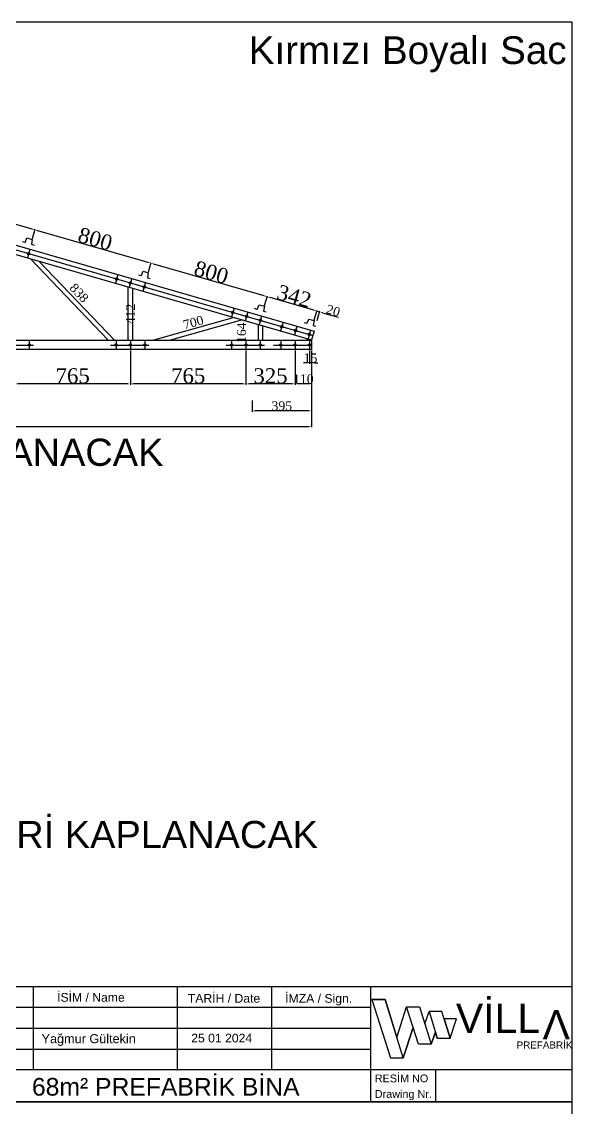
# Model space of a CAD drawing. Header units: millimetres. Extents: x 204298 to 220821, y -217696 to -203281.
# Drawn here: x 217176 to 220821, y -210581 to -203379 of the extents above; entities that cross this region are included whole.
import ezdxf
from ezdxf.enums import TextEntityAlignment as Align

# ---------------------------------------------------------------- set-up
doc = ezdxf.new("R2010")
doc.units = ezdxf.units.MM
doc.header["$MEASUREMENT"] = 0
for name, color, linetype in [('1', 250, 'Continuous'), ('Block1', 255, 'Continuous'), ('ÖLÇÜLENDİRME', 121, 'Continuous')]:
    doc.layers.add(name, color=color, linetype=linetype)
doc.styles.add('133', font='times.ttf')
doc.styles.get("Standard").update_dxf_attribs({"font": 'arial.ttf'})
doc.dimstyles.new('MAKAS', dxfattribs={"dimscale": 20, "dimtxt": 1.3, "dimasz": 1, "dimexe": 0.3, "dimexo": 0.3, "dimgap": 0.1, "dimtad": 1, "dimrnd": 1, "dimzin": 12, "dimdsep": 46, "dimlunit": 6, "dimtxsty": '133', "dimcen": 0.8, "dimdle": 0.0005, "dimclrd": 4, "dimclre": 6, "dimclrt": 2, "dimazin": 3, "dimtfac": 1, "dimtmove": 0, "dimatfit": 2, "dimldrblk": 'DOTSMALL', "dimfxl": 0, "dimtolj": 1, "dimtzin": 0, "dimarcsym": 0})
doc.dimstyles.new('makas 1', dxfattribs={"dimscale": 20, "dimtxt": 3, "dimasz": 1.2, "dimexe": 0.3, "dimexo": 0.3, "dimgap": 0.1, "dimtad": 1, "dimrnd": 1, "dimzin": 12, "dimdsep": 46, "dimlunit": 6, "dimtxsty": '133', "dimblk": 'NONE', "dimcen": 0.8, "dimdle": 0.0005, "dimse1": 1, "dimse2": 1, "dimsd1": 1, "dimsd2": 1, "dimclrd": 105, "dimclre": 42, "dimclrt": 2, "dimazin": 3, "dimtfac": 1, "dimtmove": 0, "dimatfit": 2, "dimldrblk": 'NONE', "dimfxl": 0, "dimtolj": 1, "dimtzin": 0, "dimarcsym": 0})

# ---------------------------------------------------------------- blocks, each defined once
blk = doc.blocks.new('*D7237')
at = {"layer": 'Defpoints', "color": 0}
for p in [(219095.6, -205671.7), (211175.6, -205694.4), (219095.6, -206061.5)]:
    blk.add_point(p, dxfattribs=at)
at = {"layer": 'ÖLÇÜLENDİRME', "color": 6, "lineweight": -2, "ltscale": 0.5}
for p, q in [((219095.6, -205677.7), (219095.6, -206067.5)), ((211175.6, -205700.4), (211175.6, -206067.5))]:
    blk.add_line(p, q, dxfattribs=at)
at = {"layer": 'ÖLÇÜLENDİRME', "color": 4, "lineweight": -2, "ltscale": 0.5}
blk.add_line((211195.6, -206061.5), (219075.6, -206061.5), dxfattribs=at)
at = {"layer": 'ÖLÇÜLENDİRME', "color": 4}
for points in [[(211195.6, -206058.2), (211195.6, -206064.9), (211175.6, -206061.5)], [(219075.6, -206064.9), (219075.6, -206058.2), (219095.6, -206061.5)]]:
    blk.add_solid(points, dxfattribs=at)
at = {"layer": 'ÖLÇÜLENDİRME', "color": 2, "insert": (215135.6, -206008.6), "char_height": 100, "attachment_point": 5, "style": '133'}
blk.add_mtext('\\A1;7.920', dxfattribs=at)
blk = doc.blocks.new('_DotSmall')
at = {"color": 0, "linetype": 'ByBlock', "const_width": 0.5}
blk.add_lwpolyline([(-0.0625, 0, 1), (0.0625, 0, 1)], format="xyb", close=True, dxfattribs=at)
blk = doc.blocks.new('*D7248')
at = {"layer": 'Defpoints', "color": 0}
for p in [(219080.6, -205551.9), (219095.6, -205551.9), (219080.6, -205640.9)]:
    blk.add_point(p, dxfattribs=at)
at = {"layer": 'ÖLÇÜLENDİRME', "color": 6, "lineweight": -2, "ltscale": 0.5}
for p, q in [((219080.6, -205557.9), (219080.6, -205646.9)), ((219095.6, -205557.9), (219095.6, -205646.9))]:
    blk.add_line(p, q, dxfattribs=at)
at = {"layer": 'ÖLÇÜLENDİRME', "color": 4, "lineweight": -2, "ltscale": 0.5}
for p, q in [((219060.6, -205640.9), (219040.6, -205640.9)), ((219095.6, -205640.9), (219080.6, -205640.9)), ((219115.6, -205640.9), (219135.6, -205640.9))]:
    blk.add_line(p, q, dxfattribs=at)
at = {"layer": 'ÖLÇÜLENDİRME', "color": 4}
for points in [[(219060.6, -205644.2), (219060.6, -205637.6), (219080.6, -205640.9)], [(219115.6, -205637.6), (219115.6, -205644.2), (219095.6, -205640.9)]]:
    blk.add_solid(points, dxfattribs=at)
at = {"layer": 'ÖLÇÜLENDİRME', "color": 2, "insert": (219088.1, -205608.4), "char_height": 60, "attachment_point": 5, "style": '133'}
blk.add_mtext('\\A1;15', dxfattribs=at)
blk = doc.blocks.new('*D7249')
at = {"layer": 'Defpoints', "color": 0}
for p in [(218985.6, -205551.9), (219095.6, -205551.9), (218985.6, -205779.5)]:
    blk.add_point(p, dxfattribs=at)
at = {"layer": 'ÖLÇÜLENDİRME', "color": 6, "lineweight": -2, "ltscale": 0.5}
for p, q in [((218985.6, -205557.9), (218985.6, -205785.5)), ((219095.6, -205557.9), (219095.6, -205785.5))]:
    blk.add_line(p, q, dxfattribs=at)
at = {"layer": 'ÖLÇÜLENDİRME', "color": 4, "lineweight": -2, "ltscale": 0.5}
blk.add_line((219075.6, -205779.5), (219005.6, -205779.5), dxfattribs=at)
at = {"layer": 'ÖLÇÜLENDİRME', "color": 4}
for points in [[(219005.6, -205776.2), (219005.6, -205782.9), (218985.6, -205779.5)], [(219075.6, -205782.9), (219075.6, -205776.2), (219095.6, -205779.5)]]:
    blk.add_solid(points, dxfattribs=at)
at = {"layer": 'ÖLÇÜLENDİRME', "color": 2, "insert": (219040.6, -205747.1), "char_height": 60, "attachment_point": 5, "style": '133'}
blk.add_mtext('\\A1;110', dxfattribs=at)
blk = doc.blocks.new('*D7250')
at = {"layer": 'Defpoints', "color": 0}
for p in [(218660.6, -205551.9), (218985.6, -205551.9), (218660.6, -205779.5)]:
    blk.add_point(p, dxfattribs=at)
at = {"layer": 'ÖLÇÜLENDİRME', "color": 6, "lineweight": -2, "ltscale": 0.5}
for p, q in [((218660.6, -205557.9), (218660.6, -205785.5)), ((218985.6, -205557.9), (218985.6, -205785.5))]:
    blk.add_line(p, q, dxfattribs=at)
at = {"layer": 'ÖLÇÜLENDİRME', "color": 4, "lineweight": -2, "ltscale": 0.5}
blk.add_line((218965.6, -205779.5), (218680.6, -205779.5), dxfattribs=at)
at = {"layer": 'ÖLÇÜLENDİRME', "color": 4}
for points in [[(218680.6, -205776.2), (218680.6, -205782.9), (218660.6, -205779.5)], [(218965.6, -205782.9), (218965.6, -205776.2), (218985.6, -205779.5)]]:
    blk.add_solid(points, dxfattribs=at)
at = {"layer": 'ÖLÇÜLENDİRME', "color": 2, "insert": (218823.1, -205726.8), "char_height": 100, "attachment_point": 5, "style": '133'}
blk.add_mtext('\\A1;325', dxfattribs=at)
blk = doc.blocks.new('*D7251')
at = {"layer": 'Defpoints', "color": 0}
for p in [(217895.6, -205551.9), (218660.6, -205551.9), (217895.6, -205779.5)]:
    blk.add_point(p, dxfattribs=at)
at = {"layer": 'ÖLÇÜLENDİRME', "color": 6, "lineweight": -2, "ltscale": 0.5}
for p, q in [((217895.6, -205557.9), (217895.6, -205785.5)), ((218660.6, -205557.9), (218660.6, -205785.5))]:
    blk.add_line(p, q, dxfattribs=at)
at = {"layer": 'ÖLÇÜLENDİRME', "color": 4, "lineweight": -2, "ltscale": 0.5}
blk.add_line((218640.6, -205779.5), (217915.6, -205779.5), dxfattribs=at)
at = {"layer": 'ÖLÇÜLENDİRME', "color": 4}
for points in [[(217915.6, -205776.2), (217915.6, -205782.9), (217895.6, -205779.5)], [(218640.6, -205782.9), (218640.6, -205776.2), (218660.6, -205779.5)]]:
    blk.add_solid(points, dxfattribs=at)
at = {"layer": 'ÖLÇÜLENDİRME', "color": 2, "insert": (218278.1, -205726.6), "char_height": 100, "attachment_point": 5, "style": '133'}
blk.add_mtext('\\A1;765', dxfattribs=at)
blk = doc.blocks.new('*D7252')
at = {"layer": 'Defpoints', "color": 0}
for p in [(217130.6, -205551.9), (217895.6, -205551.9), (217130.6, -205779.5)]:
    blk.add_point(p, dxfattribs=at)
at = {"layer": 'ÖLÇÜLENDİRME', "color": 6, "lineweight": -2, "ltscale": 0.5}
for p, q in [((217130.6, -205557.9), (217130.6, -205785.5)), ((217895.6, -205557.9), (217895.6, -205785.5))]:
    blk.add_line(p, q, dxfattribs=at)
at = {"layer": 'ÖLÇÜLENDİRME', "color": 4, "lineweight": -2, "ltscale": 0.5}
blk.add_line((217875.6, -205779.5), (217150.6, -205779.5), dxfattribs=at)
at = {"layer": 'ÖLÇÜLENDİRME', "color": 4}
for points in [[(217150.6, -205776.2), (217150.6, -205782.9), (217130.6, -205779.5)], [(217875.6, -205782.9), (217875.6, -205776.2), (217895.6, -205779.5)]]:
    blk.add_solid(points, dxfattribs=at)
at = {"layer": 'ÖLÇÜLENDİRME', "color": 2, "insert": (217513.1, -205726.6), "char_height": 100, "attachment_point": 5, "style": '133'}
blk.add_mtext('\\A1;765', dxfattribs=at)
blk = doc.blocks.new('*D7255')
at = {"layer": 'Defpoints', "color": 0}
for p in [(218700.6, -205883.9), (219095.6, -205883.9), (218700.6, -205958.4)]:
    blk.add_point(p, dxfattribs=at)
at = {"layer": 'ÖLÇÜLENDİRME', "color": 6, "lineweight": -2, "ltscale": 0.5}
for p, q in [((218700.6, -205889.9), (218700.6, -205964.4)), ((219095.6, -205889.9), (219095.6, -205964.4))]:
    blk.add_line(p, q, dxfattribs=at)
at = {"layer": 'ÖLÇÜLENDİRME', "color": 4, "lineweight": -2, "ltscale": 0.5}
blk.add_line((219075.6, -205958.4), (218720.6, -205958.4), dxfattribs=at)
at = {"layer": 'ÖLÇÜLENDİRME', "color": 4}
for points in [[(218720.6, -205955), (218720.6, -205961.7), (218700.6, -205958.4)], [(219075.6, -205961.7), (219075.6, -205955), (219095.6, -205958.4)]]:
    blk.add_solid(points, dxfattribs=at)
at = {"layer": 'ÖLÇÜLENDİRME', "color": 2, "insert": (218898.1, -205925.8), "char_height": 60, "attachment_point": 5, "style": '133'}
blk.add_mtext('\\A1;395', dxfattribs=at)
blk = doc.blocks.new('*D7256')
at = {"layer": 'Defpoints', "color": 0}
for p in [(218755.6, -205358.3), (218663.5, -205521.9), (218755.6, -205521.9)]:
    blk.add_point(p, dxfattribs=at)
at = {"layer": 'Block1', "color": 2, "insert": (218631.1, -205440.1), "char_height": 60, "attachment_point": 5, "rotation": 89.99996, "style": '133'}
blk.add_mtext('\\A1;164', dxfattribs=at)
blk = doc.blocks.new('_None')
blk = doc.blocks.new('*D7257')
at = {"layer": 'Defpoints', "color": 0}
for p in [(218657.7, -205308.5), (218664.4, -205332), (217990.6, -205521.9)]:
    blk.add_point(p, dxfattribs=at)
at = {"layer": 'Block1', "color": 2, "insert": (218312.1, -205372.2), "char_height": 60, "attachment_point": 5, "rotation": 15.74693, "style": '133'}
blk.add_mtext('\\A1;700', dxfattribs=at)
blk = doc.blocks.new('*D7258')
at = {"layer": 'Defpoints', "color": 0}
for p in [(217895.6, -205110.4), (217928.2, -205110.4), (217895.6, -205521.9)]:
    blk.add_point(p, dxfattribs=at)
at = {"layer": 'Block1', "color": 2, "insert": (217896.2, -205316.2), "char_height": 60, "attachment_point": 5, "rotation": 90, "style": '133'}
blk.add_mtext('\\A1;412', dxfattribs=at)
blk = doc.blocks.new('*D7259')
at = {"layer": 'Defpoints', "color": 0}
for p in [(217221.9, -204916.3), (217242.9, -204896.3), (217800.6, -205521.9)]:
    blk.add_point(p, dxfattribs=at)
at = {"layer": 'Block1', "color": 2, "insert": (217555.7, -205176.7), "char_height": 60, "attachment_point": 5, "rotation": 313.69668, "style": '133'}
blk.add_mtext('\\A1;838', dxfattribs=at)
blk = doc.blocks.new('omega')
at = {"layer": 'Block1', "color": 1}
for p, q in [((32355.1, 6698), (32337.8, 6703.1)), ((32355.1, 6698), (32368.3, 6728.5)), ((32368.3, 6728.5), (32402.8, 6718.3)), ((32402.8, 6718.3), (32397.3, 6685.5)), ((32397.3, 6685.5), (32414.5, 6680.4))]:
    blk.add_line(p, q, dxfattribs=at)
blk = doc.blocks.new('*D7268')
at = {"layer": 'Defpoints', "color": 0}
for p in [(218800.8, -205201.7), (218782.6, -205264.8), (219111.7, -205359.6)]:
    blk.add_point(p, dxfattribs=at)
at = {"layer": 'ÖLÇÜLENDİRME', "color": 6, "lineweight": -2, "ltscale": 0.5}
for p, q in [((218784.2, -205259), (218802.4, -205195.9)), ((219113.3, -205353.9), (219131.5, -205290.7))]:
    blk.add_line(p, q, dxfattribs=at)
at = {"layer": 'ÖLÇÜLENDİRME', "color": 4, "lineweight": -2, "ltscale": 0.5}
blk.add_line((219110.6, -205291), (218820, -205207.2), dxfattribs=at)
at = {"layer": 'ÖLÇÜLENDİRME', "color": 4}
for points in [[(218820.9, -205204), (218819.1, -205210.4), (218800.8, -205201.7)], [(219109.7, -205294.2), (219111.6, -205287.8), (219129.9, -205296.5)]]:
    blk.add_solid(points, dxfattribs=at)
at = {"layer": 'ÖLÇÜLENDİRME', "color": 2, "insert": (218979.9, -205198.4), "char_height": 100, "attachment_point": 5, "rotation": 343.9236, "style": '133'}
blk.add_mtext('\\A1;342', dxfattribs=at)
blk = doc.blocks.new('*D7269')
at = {"layer": 'Defpoints', "color": 0}
for p in [(219149.1, -205302), (219111.7, -205359.6), (219130.9, -205365.2)]:
    blk.add_point(p, dxfattribs=at)
at = {"layer": 'ÖLÇÜLENDİRME', "color": 4, "lineweight": -2, "ltscale": 0.5}
for p, q in [((219110.6, -205291), (219091.4, -205285.4)), ((219129.9, -205296.5), (219149.1, -205302)), ((219168.3, -205307.6), (219271.6, -205337.4))]:
    blk.add_line(p, q, dxfattribs=at)
at = {"layer": 'ÖLÇÜLENDİRME', "color": 6, "lineweight": -2, "ltscale": 0.5}
for p, q in [((219113.3, -205353.9), (219131.5, -205290.7)), ((219132.6, -205359.4), (219150.7, -205296.3))]:
    blk.add_line(p, q, dxfattribs=at)
at = {"layer": 'ÖLÇÜLENDİRME', "color": 4}
for points in [[(219109.7, -205294.2), (219111.6, -205287.8), (219129.9, -205296.5)], [(219169.2, -205304.4), (219167.4, -205310.8), (219149.1, -205302)]]:
    blk.add_solid(points, dxfattribs=at)
at = {"layer": 'ÖLÇÜLENDİRME', "color": 2, "insert": (219238.6, -205294.1), "char_height": 60, "attachment_point": 5, "rotation": 343.9236, "style": '133'}
blk.add_mtext('\\A1;20', dxfattribs=at)
blk = doc.blocks.new('*D7270')
at = {"layer": 'Defpoints', "color": 0}
for p in [(218032.1, -204980.1), (218013.9, -205043.3), (218782.6, -205264.8)]:
    blk.add_point(p, dxfattribs=at)
at = {"layer": 'ÖLÇÜLENDİRME', "color": 6, "lineweight": -2, "ltscale": 0.5}
for p, q in [((218015.5, -205037.5), (218033.7, -204974.4)), ((218784.2, -205259), (218802.4, -205195.9))]:
    blk.add_line(p, q, dxfattribs=at)
at = {"layer": 'ÖLÇÜLENDİRME', "color": 4, "lineweight": -2, "ltscale": 0.5}
blk.add_line((218781.6, -205196.1), (218051.3, -204985.7), dxfattribs=at)
at = {"layer": 'ÖLÇÜLENDİRME', "color": 4}
for points in [[(218052.2, -204982.5), (218050.4, -204988.9), (218032.1, -204980.1)], [(218780.6, -205199.3), (218782.5, -205192.9), (218800.8, -205201.7)]]:
    blk.add_solid(points, dxfattribs=at)
at = {"layer": 'ÖLÇÜLENDİRME', "color": 2, "insert": (218431, -205040.2), "char_height": 100, "attachment_point": 5, "rotation": 343.9236, "style": '133'}
blk.add_mtext('\\A1;800', dxfattribs=at)
blk = doc.blocks.new('*D7271')
at = {"layer": 'Defpoints', "color": 0}
for p in [(217263.3, -204758.6), (217245.2, -204821.7), (218013.9, -205043.3)]:
    blk.add_point(p, dxfattribs=at)
at = {"layer": 'ÖLÇÜLENDİRME', "color": 6, "lineweight": -2, "ltscale": 0.5}
for p, q in [((217246.8, -204816), (217265, -204752.8)), ((218015.5, -205037.5), (218033.7, -204974.4))]:
    blk.add_line(p, q, dxfattribs=at)
at = {"layer": 'ÖLÇÜLENDİRME', "color": 4, "lineweight": -2, "ltscale": 0.5}
blk.add_line((218012.8, -204974.6), (217282.6, -204764.1), dxfattribs=at)
at = {"layer": 'ÖLÇÜLENDİRME', "color": 4}
for points in [[(217283.5, -204760.9), (217281.6, -204767.3), (217263.3, -204758.6)], [(218011.9, -204977.8), (218013.8, -204971.4), (218032.1, -204980.1)]]:
    blk.add_solid(points, dxfattribs=at)
at = {"layer": 'ÖLÇÜLENDİRME', "color": 2, "insert": (217662.3, -204818.7), "char_height": 100, "attachment_point": 5, "rotation": 343.9236, "style": '133'}
blk.add_mtext('\\A1;800', dxfattribs=at)
blk = doc.blocks.new('*D7272')
at = {"layer": 'Defpoints', "color": 0}
for p in [(216476.4, -204600.2), (216494.6, -204537.1), (217245.2, -204821.7)]:
    blk.add_point(p, dxfattribs=at)
at = {"layer": 'ÖLÇÜLENDİRME', "color": 6, "lineweight": -2, "ltscale": 0.5}
for p, q in [((216478.1, -204594.4), (216496.3, -204531.3)), ((217246.8, -204816), (217265, -204752.8))]:
    blk.add_line(p, q, dxfattribs=at)
at = {"layer": 'ÖLÇÜLENDİRME', "color": 4, "lineweight": -2, "ltscale": 0.5}
blk.add_line((217244.1, -204753.1), (216513.8, -204542.6), dxfattribs=at)
at = {"layer": 'ÖLÇÜLENDİRME', "color": 4}
for points in [[(216514.8, -204539.4), (216512.9, -204545.8), (216494.6, -204537.1)], [(217243.2, -204756.3), (217245.1, -204749.9), (217263.3, -204758.6)]]:
    blk.add_solid(points, dxfattribs=at)
at = {"layer": 'ÖLÇÜLENDİRME', "color": 2, "insert": (216893.6, -204597.1), "char_height": 100, "attachment_point": 5, "rotation": 343.9236, "style": '133'}
blk.add_mtext('\\A1;800', dxfattribs=at)

msp = doc.modelspace()

# ---------------------------------------------------------------- linework, layer by layer
at = {"linetype": 'Continuous', "lineweight": 25}
msp.add_line((220819.065, -210327.204), (216074.239, -210327.204), dxfattribs=at)
at = {"color": 254, "linetype": 'Continuous', "lineweight": 25, "ltscale": 1}
for p, q in [((220819.065, -210327.204), (219485.384, -210327.204)), ((219916.538, -210327.204), (219916.538, -210537.41))]:
    msp.add_line(p, q, dxfattribs=at)
at = {"color": 2}
for points in [[(209922.706, -203379.081), (220819.065, -203379.081), (220819.065, -210537.41), (209922.706, -210537.41)], [(216074.239, -209773.214), (220819.065, -209773.214), (220819.065, -210537.41), (216074.239, -210537.41)], [(209922.706, -210537.41), (220819.065, -210537.41), (220819.065, -217695.739), (209922.706, -217695.739)]]:
    msp.add_lwpolyline(points, close=True, dxfattribs=at)
msp.add_lwpolyline([(219495.05, -209861.025), (219616.737, -210247.397), (219701.468, -210247.397), (219581.786, -209861.025), (219495.05, -209861.025), (219581.786, -209861.025), (219659.433, -210111.693), (219723.71, -209909.348), (219810.559, -209909.348), (219887.876, -210157.028), (219802.086, -210157.028), (219767.025, -210046.228), (219701.468, -210247.397), (219767.025, -210046.228), (219723.71, -209909.348), (219810.559, -209909.348), (219845.377, -210020.884), (219873.048, -209938.985), (219927.065, -210115.748), (219915.246, -210077.075), (219887.876, -210157.028), (219915.246, -210077.075), (219927.065, -210115.748), (220013.914, -210115.748), (220055.22, -209988.733), (219972.817, -209988.733), (220013.914, -210115.748), (219956.72, -209938.985), (219873.048, -209938.985)])
at = {"layer": '1', "color": 7, "linetype": 'Continuous', "lineweight": 25, "ltscale": 1}
msp.add_line((219485.384, -209773.214), (219485.384, -210537.41), dxfattribs=at)
at = {"layer": '1', "color": 254, "linetype": 'Continuous', "lineweight": 25, "ltscale": 1, "flags": 128}
for points in [[(217251.469, -209773.214), (217251.469, -210327.204), (217251.469, -210327.204)], [(218205.623, -209773.214), (218205.623, -210330.737)], [(218829.01, -209773.214), (218829.01, -210327.204)]]:
    msp.add_lwpolyline(points, dxfattribs=at)
at = {"layer": '1', "color": 255, "linetype": 'Continuous', "lineweight": 25, "ltscale": 1, "flags": 128}
for points in [[(216074.239, -209911.711), (217251.469, -209911.711), (218215.033, -209911.711), (218607.591, -209911.711), (219485.384, -209911.711)], [(216074.239, -210050.209), (217251.469, -210050.209), (218215.033, -210050.209), (218607.591, -210050.209), (219485.384, -210050.209)], [(216074.239, -210188.706), (217251.469, -210188.706), (218215.033, -210188.706), (218607.591, -210188.706), (219485.384, -210188.706)]]:
    msp.add_lwpolyline(points, dxfattribs=at)
at = {"layer": 'Block1', "color": 1}
for p, q in [((215152.262, -204288.585), (219112.262, -205429.814)), ((215135.647, -204346.239), (219095.647, -205487.467)), ((217751.235, -205491.923), (217234.47, -204951.097)), ((217792.729, -205491.923), (217291.731, -204967.599)), ((217880.647, -205491.923), (217880.647, -205137.318)), ((217910.647, -205491.923), (217910.647, -205145.963)), ((218582.269, -205339.518), (218041.77, -205491.923)), ((218636.938, -205355.272), (218152.312, -205491.923)), ((218740.647, -205385.16), (218740.647, -205491.923)), ((218770.647, -205393.806), (218770.647, -205491.923)), ((219112.262, -205429.814), (219095.647, -205487.467)), ((219095.647, -205491.923), (215135.647, -205491.923)), ((219065.647, -205491.923), (219065.647, -205478.822)), ((219095.647, -205491.923), (219095.647, -205487.467)), ((219095.647, -205491.923), (219095.647, -205551.923)), ((219095.647, -205551.923), (215135.647, -205551.923))]:
    msp.add_line(p, q, dxfattribs=at)
at = {"layer": 'Block1', "color": 2}
for p, q in [((215143.954, -204317.412), (219103.954, -205458.64)), ((217230.24, -204887.436), (217213.625, -204945.089)), ((217812.67, -205055.286), (217796.055, -205112.939)), ((217903.955, -205081.593), (217887.34, -205139.246)), ((217995.24, -205107.9), (217978.625, -205165.554)), ((218581.385, -205276.82), (218564.77, -205334.474)), ((218672.67, -205303.127), (218656.054, -205360.781)), ((218763.954, -205329.435), (218747.339, -205387.088)), ((218906.384, -205370.482), (218889.769, -205428.136)), ((218997.669, -205396.789), (218981.054, -205454.443)), ((219088.954, -205423.097), (219072.339, -205480.75)), ((217225.648, -205491.923), (217225.648, -205551.923)), ((217800.647, -205491.923), (217800.647, -205551.923)), ((217895.647, -205491.923), (217895.647, -205551.923)), ((217990.647, -205491.923), (217990.647, -205551.923)), ((218565.647, -205491.923), (218565.647, -205551.923)), ((218660.647, -205491.923), (218660.647, -205551.923)), ((218755.647, -205491.923), (218755.647, -205551.923)), ((218890.647, -205491.923), (218890.647, -205551.923)), ((218985.647, -205491.923), (218985.647, -205551.923)), ((219080.647, -205491.923), (219080.647, -205551.923))]:
    msp.add_line(p, q, dxfattribs=at)
at = {"layer": 'Block1', "color": 1}
for centre, radius in [((217221.933, -204916.263), 8), ((217221.933, -204916.263), 4), ((217804.362, -205084.113), 8), ((217804.363, -205084.112), 4), ((217895.647, -205110.42), 8), ((217895.647, -205110.42), 4), ((217986.932, -205136.727), 8), ((217986.932, -205136.727), 4), ((218573.077, -205305.648), 8), ((218573.077, -205305.647), 4), ((218664.362, -205331.955), 8), ((218664.362, -205331.955), 4), ((218755.647, -205358.262), 8), ((218755.647, -205358.262), 4), ((218898.077, -205399.309), 8), ((218898.077, -205399.308), 4), ((218989.362, -205425.616), 8), ((218989.362, -205425.616), 4), ((219080.647, -205451.923), 8), ((219080.647, -205451.923), 4), ((217225.648, -205521.923), 8), ((217225.648, -205521.923), 4), ((217800.647, -205521.923), 8), ((217800.647, -205521.923), 4), ((217895.647, -205521.923), 8), ((217895.647, -205521.923), 4), ((217990.647, -205521.923), 8), ((217990.647, -205521.923), 4), ((218565.647, -205521.923), 8), ((218565.647, -205521.923), 4), ((218660.647, -205521.923), 8), ((218660.647, -205521.923), 4), ((218755.647, -205521.923), 8), ((218755.647, -205521.923), 4), ((218890.647, -205521.923), 8), ((218890.647, -205521.923), 4), ((218985.647, -205521.923), 8), ((218985.647, -205521.923), 4), ((219080.647, -205521.923), 8), ((219080.647, -205521.923), 4)]:
    msp.add_circle(centre, radius, dxfattribs=at)
at = {"layer": 'ÖLÇÜLENDİRME', "color": 2, "ltscale": 0.5}
for p, q in [((216998.777, -205521.923), (217252.562, -205521.923)), ((217763.776, -205521.923), (218017.561, -205521.923)), ((218528.776, -205521.923), (218782.561, -205521.923)), ((218841.862, -205521.923), (219095.647, -205521.923))]:
    msp.add_line(p, q, dxfattribs=at)

# ---------------------------------------------------------------- block references
at = {"layer": 'Block1', "color": 1, "rotation": 0.5866211385630021}
for p in [(184912.787, -211871.376), (185681.501, -212092.911), (186450.216, -212314.446), (186779.306, -212409.286)]:
    msp.add_blockref('omega', p, dxfattribs=at)

# ---------------------------------------------------------------- texts
at = {"attachment_point": 1}
for s, insert, char_height in [('{\\f@Arial Unicode MS|b0|i0|c162|p34;VİLL}', (220050.967, -209887.693), 194.0625), ('{\\f@Arial Unicode MS|b0|i0|c162|p34;PREFABRİK}', (220453.247, -210138.342), 46.575)]:
    msp.add_mtext_dynamic_manual_height_columns(s, width=1137.80697, gutter_width=12.5, heights=[297.917], dxfattribs=dict(at, insert=insert, char_height=char_height))
at = {"insert": (220805.904, -210123.281), "char_height": 194.0625, "attachment_point": 1, "rotation": 180}
msp.add_mtext_dynamic_manual_height_columns('{\\f@Arial Unicode MS|b0|i0|c162|p34;V}', width=1137.80697, gutter_width=12.5, heights=[297.917], dxfattribs=at)
at = {"layer": '1', "color": 0, "lineweight": 25}
for s, height, p in [('İSİM / Name', 57.70734, (217409.882, -209874.776)), ('TARİH / Date', 57.70734, (218275.647, -209880.952)), ('İMZA / Sign.', 57.70734, (218920.455, -209881.568)), ('Yağmur Gültekin', 60.01563, (217306.85, -210149.482)), ('RESİM NO', 51.2954, (219513.705, -210408.47)), ('Drawing Nr.', 51.29541, (219513.705, -210511.77))]:
    msp.add_text(s, height=height, dxfattribs=at).set_placement(p)
msp.add_text('25 01 2024', height=57.7073, dxfattribs=at).set_placement((218701.558, -210144.424), align=Align.RIGHT)
msp.add_text('68m² PREFABRİK BİNA', height=117.07034, dxfattribs=at).set_placement((218129.256, -210497.035), align=Align.CENTER)
at = {"layer": 'ÖLÇÜLENDİRME', "color": 2, "attachment_point": 1}
for s, insert, char_height, width in [('Kırmızı Boyalı Sac', (218678.752, -203475.887), 183.27904, 7657.25151), ("Baş Makas 1 ad.  ( 100'lük Omega )  LAMBİRİ KAPLANACAK", (211218.649, -206142.797), 180, 11477.02618), ("Cumba Baş Makas 1 ad.  ( 100'lük Omega )  LAMBİRİ KAPLANACAK", (211361.936, -208676.342), 180, 11477.02618)]:
    msp.add_mtext(s, dxfattribs=dict(at, insert=insert, char_height=char_height, width=width))

# ---------------------------------------------------------------- dimensions: what is measured, and where the dimension line sits
at = {"layer": 'Block1', "color": 1}
for p1, p2, distance, picture, middle in [((217800.647, -205521.923), (217221.933, -204916.263), -28.966, '*D7259', (217555.695, -205176.664)), ((217895.647, -205521.923), (217895.647, -205110.42), -32.527, '*D7258', (217896.234, -205316.172)), ((217990.647, -205521.923), (218664.362, -205331.955), 24.381, '*D7257', (218312.057, -205372.153)), ((218755.647, -205358.262), (218755.647, -205521.923), -92.118, '*D7256', (218631.078, -205440.092))]:
    dim = msp.add_aligned_dim(p1=p1, p2=p2, distance=distance, dimstyle='makas 1', dxfattribs=at)
    dim.commit()
    dim.dimension.update_dxf_attribs({"geometry": picture, "text_midpoint": middle})
at = {"layer": 'ÖLÇÜLENDİRME', "color": 1, "ltscale": 0.5}
for p1, p2, distance, override, picture, middle in [((217245.153, -204821.726), (216476.439, -204600.191), -65.695, {"dimtxt": 5, "dimdle": 1}, '*D7272', (216893.596, -204597.145)), ((218013.868, -205043.261), (217245.153, -204821.726), -65.695, {"dimtxt": 5, "dimdle": 1}, '*D7271', (217662.31, -204818.68)), ((218782.583, -205264.796), (218013.868, -205043.261), -65.695, {"dimtxt": 5, "dimdle": 1}, '*D7270', (218431.025, -205040.215)), ((219111.672, -205359.636), (218782.583, -205264.796), -65.695, {"dimtxt": 5, "dimdle": 1}, '*D7268', (218979.927, -205198.402)), ((219111.672, -205359.636), (219130.89, -205365.175), 65.695, {"dimtxt": 3}, '*D7269', (219238.564, -205294.065))]:
    dim = msp.add_aligned_dim(p1=p1, p2=p2, distance=distance, dimstyle='MAKAS', override=override, dxfattribs=at)
    dim.commit()
    dim.dimension.update_dxf_attribs({"geometry": picture, "text_midpoint": middle})
for base, p1, p2, override, picture, middle in [((217130.648, -205779.544), (217895.647, -205551.923), (217130.648, -205551.923), {"dimtxt": 5, "dimdle": 1}, '*D7252', (217513.148, -205726.643)), ((217895.647, -205779.544), (218660.647, -205551.923), (217895.647, -205551.923), {"dimtxt": 5, "dimdle": 1}, '*D7251', (218278.147, -205726.643)), ((218660.647, -205779.544), (218985.647, -205551.923), (218660.647, -205551.923), {"dimtxt": 5, "dimdle": 1}, '*D7250', (218823.147, -205726.793)), ((218700.647, -205958.381), (219095.647, -205883.949), (218700.647, -205883.949), {"dimtxt": 3}, '*D7255', (218898.147, -205925.84))]:
    dim = msp.add_linear_dim(base=base, p1=p1, p2=p2, angle=180, dimstyle='MAKAS', override=override, dxfattribs=at)
    dim.commit()
    dim.dimension.update_dxf_attribs({"geometry": picture, "text_midpoint": middle})
for base, p2, picture, middle in [((218985.647, -205779.544), (218985.647, -205551.923), '*D7249', (219040.647, -205779.544)), ((219080.647, -205640.9), (219080.647, -205551.923), '*D7248', (219088.147, -205640.9))]:
    dim = msp.add_linear_dim(base=base, p1=(219095.647, -205551.923), p2=p2, angle=180, dimstyle='MAKAS', override={"dimtxt": 3}, dxfattribs=at)
    dim.commit()
    dim.dimension.update_dxf_attribs({"geometry": picture, "text_midpoint": middle, "dimtype": 160})
dim = msp.add_linear_dim(base=(219095.647, -206061.543), p1=(211175.647, -205694.355), p2=(219095.647, -205671.733), dimstyle='MAKAS', override={"dimtxt": 5, "dimdle": 1}, dxfattribs=at)
dim.commit()
dim.dimension.update_dxf_attribs({"geometry": '*D7237', "text_midpoint": (215135.647, -206008.642)})

doc.saveas('drawing.dxf')
